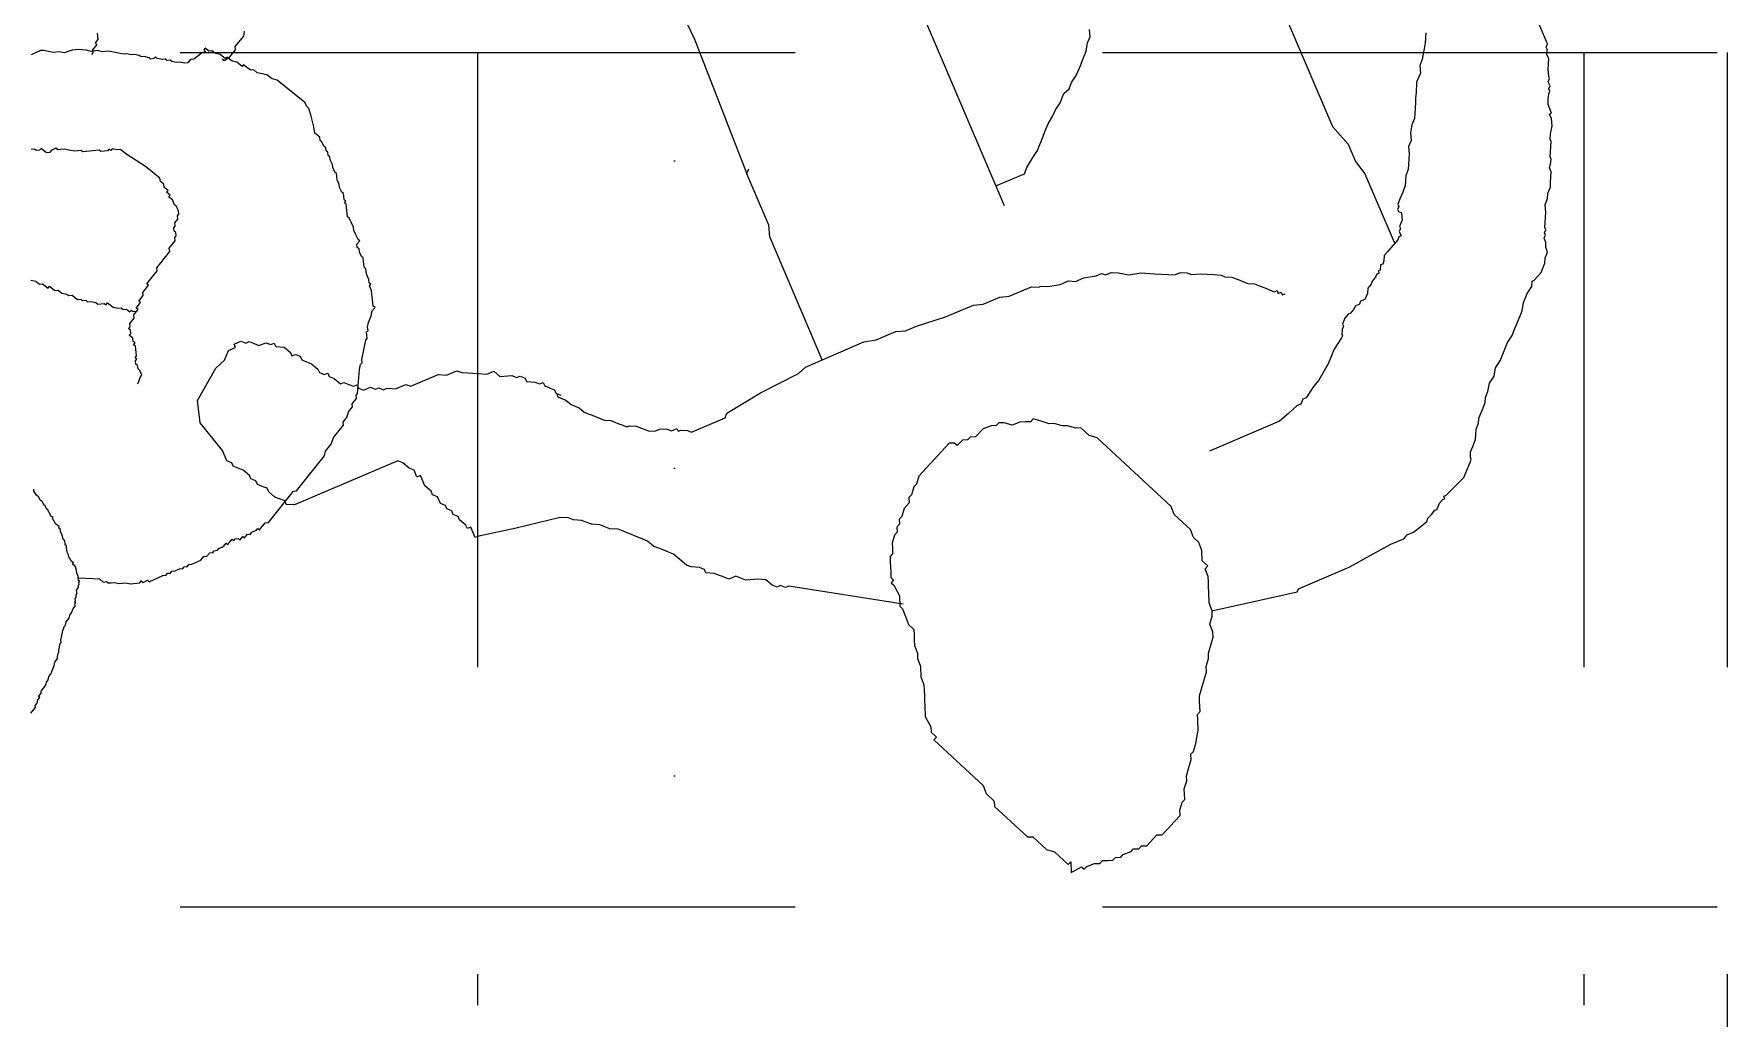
# Model space of a CAD drawing. Extents: x -68523 to 336700, y -113452 to 119396.
# Drawn here: x 256729 to 258106, y 25611 to 26411 of the extents above; entities that cross this region are included whole.
import ezdxf

# ---------------------------------------------------------------- set-up
doc = ezdxf.new("R2010")
doc.units = 0
doc.header["$LTSCALE"] = 1000
doc.header["$MEASUREMENT"] = 0
doc.linetypes.add('EC-5thFloor-s6144$0$DOT', pattern=[0.25, 0, -0.25])
doc.linetypes.add('ece-fitout$0$DASHED', pattern=[0.75, 0.5, -0.25])
doc.layers.get('0').update_dxf_attribs({"linetype": 'CONTINUOUS'})
for name, color, linetype in [('EC-5thFloor-s6144$0$4', 9, 'EC-5thFloor-s6144$0$DOT'), ('ece-fitout$0$I-Furniture 01', 1, 'CONTINUOUS'), ('ece-fitout$0$people', 7, 'CONTINUOUS'), ('N_Fur', 41, 'CONTINUOUS')]:
    doc.layers.add(name, color=color, linetype=linetype)

# ---------------------------------------------------------------- blocks, each defined once
blk = doc.blocks.new('EC-5thFloor-s6144$0$grid-base')
blk.add_line((-750, -24750), (-750, 750))
blk = doc.blocks.new('ece-fitout$0$people-01')
at = {"layer": 'ece-fitout$0$people', "color": 8}
for p, q in [((193, 234.8), (186.7, 232.4)), ((195.1, 237), (193, 234.8)), ((197.3, 235), (195.1, 237)), ((205.8, 239.6), (197.3, 235)), ((206.1, 231), (205.8, 239.6)), ((154.9, 220.5), (150.6, 220.3)), ((156.9, 222.7), (154.9, 220.5)), ((163.3, 225.1), (156.9, 222.7)), ((165.4, 227.3), (163.3, 225.1)), ((169.6, 227.5), (165.4, 227.3)), ((171.7, 229.7), (169.6, 227.5)), ((176, 229.9), (171.7, 229.7)), ((180.3, 230), (176, 229.9)), ((182.4, 232.3), (180.3, 230)), ((186.7, 232.4), (182.4, 232.3)), ((208.2, 233.2), (206.1, 231)), ((219.3, 222.8), (208.2, 233.2)), ((225.8, 220.9), (219.3, 222.8)), ((237, 210.6), (225.8, 220.9)), ((131.6, 208.9), (123.4, 200)), ((135.9, 209.1), (131.6, 208.9)), ((144.2, 218), (135.9, 209.1)), ((148.5, 218.1), (144.2, 218)), ((150.6, 220.3), (148.5, 218.1)), ((241.3, 210.7), (237, 210.6)), ((268, 185.9), (241.3, 210.7)), ((125.4, 202.2), (117.1, 193.3)), ((117.1, 193.3), (117.3, 189)), ((123.4, 200), (125.4, 202.2)), ((115.4, 182.5), (113.3, 180.3)), ((113.3, 180.3), (113.5, 176)), ((117.3, 189), (115.4, 182.5)), ((268.2, 181.6), (268, 185.9)), ((274.8, 175.4), (268.2, 181.6)), ((113.7, 171.7), (111.7, 165.2)), ((113.5, 176), (113.7, 171.7)), ((277.2, 169), (274.8, 175.4)), ((317.3, 131.8), (277.2, 169)), ((110, 154.3), (108.1, 147.8)), ((111.9, 160.9), (110, 154.3)), ((111.7, 165.2), (111.9, 160.9)), ((106.2, 141.3), (104.3, 134.8)), ((108.3, 143.5), (106.2, 141.3)), ((108.1, 147.8), (108.3, 143.5)), ((104.3, 134.8), (102.5, 124)), ((102.5, 124), (102.8, 115.4)), ((315.3, 129.5), (317.3, 131.8)), ((319.7, 125.4), (315.3, 129.5)), ((319.9, 121.1), (319.7, 125.4)), ((103, 111.1), (100.9, 108.8)), ((102.8, 115.4), (103, 111.1)), ((324.5, 112.7), (319.9, 121.1)), ((324.8, 104.1), (324.5, 112.7)), ((100.9, 108.8), (101.3, 100.3)), ((101.3, 100.3), (101.4, 96)), ((325, 99.8), (324.8, 104.1)), ((325.1, 95.5), (325, 99.8)), ((97.6, 82.9), (95.7, 76.4)), ((99.5, 89.4), (97.6, 82.9)), ((101.4, 96), (99.5, 89.4)), ((325.3, 91.2), (325.1, 95.5)), ((325.5, 86.9), (325.3, 91.2)), ((327.9, 80.5), (325.5, 86.9)), ((95.9, 72.1), (94, 65.6)), ((95.7, 76.4), (95.9, 72.1)), ((328.2, 71.9), (327.9, 80.5)), ((330.6, 65.6), (328.2, 71.9)), ((94.1, 61.3), (92.2, 54.8)), ((94, 65.6), (94.1, 61.3)), ((330.7, 61.3), (330.6, 65.6)), ((333.1, 54.9), (330.7, 61.3)), ((92.2, 54.8), (90.3, 48.2)), ((90.3, 48.2), (90.5, 43.9)), ((90.5, 43.9), (92.8, 37.6)), ((333.3, 50.6), (333.1, 54.9)), ((333.4, 46.3), (333.3, 50.6)), ((333.6, 42), (333.4, 46.3)), ((338.1, 37.9), (333.6, 42)), ((92.8, 37.6), (90.9, 31.1)), ((90.9, 31.1), (91.1, 26.8)), ((340.4, 31.5), (338.1, 37.9)), ((342.8, 25.1), (340.4, 31.5)), ((91.3, 26.8), (21.9, 11.4)), ((91.1, 26.8), (93.5, 20.4)), ((93.5, 20.4), (93.8, 11.8)), ((342.4, 21.4), (435.3, 6.7)), ((345.1, 23.1), (342.8, 25.1)), ((345.4, 14.5), (345.1, 23.1)), ((350, 6), (345.4, 14.5)), ((20.9, 9), (-20.9, -9)), ((21.9, 11.4), (20.9, 9)), ((93.8, 11.8), (94, 7.5)), ((94, 7.5), (94.1, 3.2)), ((94.1, 3.2), (94.3, -1.1)), ((352.2, 4), (350, 6)), ((350.2, 1.8), (352.2, 4)), ((352.4, -0.3), (350.2, 1.8)), ((435.3, 6.7), (438.1, 7.9)), ((438.1, 7.9), (442.1, 6.3)), ((442.1, 6.3), (444.9, 7.5)), ((444.9, 7.5), (448.9, 5.9)), ((448.9, 5.9), (454.1, 1.5)), ((454.1, 1.5), (460.8, 1.1)), ((460.8, 1.1), (470.4, 1.9)), ((470.4, 1.9), (478.4, -1.3)), ((478.4, -1.3), (484, 1.1)), ((484, 1.1), (488, -0.5)), ((-20.9, -9), (-37.6, -18.2)), ((94.3, -1.1), (96.7, -7.5)), ((96.7, -7.5), (94.6, -9.7)), ((94.6, -9.7), (99.1, -13.8)), ((352.5, -4.6), (352.4, -0.3)), ((352.7, -8.9), (352.5, -4.6)), ((352.9, -13.2), (352.7, -8.9)), ((353, -17.5), (352.9, -13.2)), ((488, -0.5), (496, -3.7)), ((496, -3.7), (502.8, -4.1)), ((502.8, -4.1), (504, -6.9)), ((504, -6.9), (508, -8.5)), ((508, -8.5), (514.7, -8.9)), ((514.7, -8.9), (518.7, -10.5)), ((518.7, -10.5), (523.9, -14.9)), ((-54.4, -27.4), (-64.8, -31.8)), ((-37.6, -18.2), (-54.4, -27.4)), ((99.1, -13.8), (99.4, -22.4)), ((99.4, -22.4), (101.8, -28.8)), ((351, -19.7), (353, -17.5)), ((351.1, -24), (351, -19.7)), ((351.3, -28.3), (351.1, -24)), ((523.9, -14.9), (529.1, -19.3)), ((529.1, -19.3), (533.1, -20.9)), ((533.1, -20.9), (537.1, -22.5)), ((537.1, -22.5), (541.1, -24.1)), ((541.1, -24.1), (545.1, -25.7)), ((545.1, -25.7), (550.2, -30)), ((-72.8, -37.3), (-79, -42)), ((-67.6, -35.1), (-72.8, -37.3)), ((-64.8, -31.8), (-67.6, -35.1)), ((101.8, -28.8), (106.2, -32.9)), ((106.2, -32.9), (108.6, -39.3)), ((108.6, -39.3), (122, -51.7)), ((347.3, -37.1), (349.4, -34.8)), ((347.5, -41.4), (347.3, -37.1)), ((349.4, -34.8), (351.3, -28.3)), ((550.2, -30), (554.2, -31.6)), ((554.2, -31.6), (570.2, -38)), ((570.2, -38), (574.2, -39.6)), ((574.2, -39.6), (581, -40)), ((581, -40), (589, -43.2)), ((621.3, -49.2), (657.2, -40.5)), ((657.2, -40.5), (687.6, -34.1)), ((687.6, -34.1), (690.4, -32.9)), ((690.4, -32.9), (694, -41.3)), ((694, -41.3), (696.8, -40.1)), ((696.8, -40.1), (698, -42.9)), ((-90, -55), (-91.8, -55.7)), ((-87.3, -51.7), (-90, -55)), ((-84.5, -48.5), (-87.3, -51.7)), ((-83.5, -46), (-84.5, -48.5)), ((-79, -42), (-83.5, -46)), ((122, -51.7), (124.4, -58.1)), ((341.6, -56.6), (343.5, -50.1)), ((343.5, -50.1), (345.6, -47.9)), ((345.4, -43.6), (347.5, -41.4)), ((345.6, -47.9), (345.4, -43.6)), ((589, -43.2), (595.7, -43.6)), ((595.7, -43.6), (599.7, -45.2)), ((599.7, -45.2), (603.7, -46.8)), ((603.7, -46.8), (610.5, -47.2)), ((610.5, -47.2), (614.5, -48.8)), ((614.5, -48.8), (621.3, -49.2)), ((698, -42.9), (703.2, -47.3)), ((703.2, -47.3), (704.3, -50.1)), ((704.3, -50.1), (708.3, -51.7)), ((708.3, -51.7), (709.5, -54.5)), ((709.5, -54.5), (713.5, -56.1)), ((-99.3, -67.2), (-113.7, -81.6)), ((-97.5, -66.4), (-99.3, -67.2)), ((-96.5, -63.9), (-98.3, -64.7)), ((-98.3, -64.7), (-97.5, -66.4)), ((-93.8, -60.7), (-96.5, -63.9)), ((-92.8, -58.2), (-93.8, -60.7)), ((-91.8, -55.7), (-92.8, -58.2)), ((124.4, -58.1), (184.5, -114)), ((333.6, -74.1), (335.5, -67.6)), ((335.5, -67.6), (337.6, -65.4)), ((337.4, -61.1), (341.6, -56.6)), ((337.6, -65.4), (337.4, -61.1)), ((713.5, -56.1), (714.7, -58.9)), ((714.7, -58.9), (718.7, -60.5)), ((718.7, -60.5), (721.1, -66.1)), ((721.1, -66.1), (725.1, -67.7)), ((725.1, -67.7), (726.3, -70.5)), ((753.4, -95.2), (837.3, -59.4)), ((837.3, -59.4), (844.1, -59.8)), ((844.1, -59.8), (845.3, -62.6)), ((845.3, -62.6), (853.3, -65.8)), ((853.3, -65.8), (858.4, -70.1)), ((-113.7, -81.6), (-117.7, -91.6)), ((329.7, -82.9), (331.6, -76.4)), ((331.6, -76.4), (333.6, -74.1)), ((726.3, -70.5), (731.5, -74.9)), ((731.5, -74.9), (735, -83.2)), ((735, -83.2), (737.8, -82)), ((737.8, -82), (740.2, -87.6)), ((858.4, -70.1), (859.6, -72.9)), ((859.6, -72.9), (863.6, -74.5)), ((863.6, -74.5), (867.6, -76.1)), ((867.6, -76.1), (868.8, -78.9)), ((868.8, -78.9), (872.8, -80.5)), ((872.8, -80.5), (874, -83.3)), ((-118.7, -94), (-119.7, -96.5)), ((-117.7, -91.6), (-118.7, -94)), ((304.8, -109.6), (329.7, -82.9)), ((740.2, -87.6), (744.2, -89.2)), ((744.2, -89.2), (749.4, -93.6)), ((749.4, -93.6), (753.4, -95.2)), ((874, -83.3), (879.2, -87.7)), ((879.2, -87.7), (883.2, -89.3)), ((883.2, -89.3), (887.2, -90.9)), ((887.2, -90.9), (888.4, -93.7)), ((888.4, -93.7), (892.4, -95.3)), ((892.4, -95.3), (895.9, -103.7)), ((-122.2, -110), (-123.2, -112.5)), ((-121.2, -107.5), (-122.2, -110)), ((-119.2, -102.5), (-121.2, -107.5)), ((-119.7, -96.5), (-119, -98.3)), ((-119, -98.3), (-119.2, -102.5)), ((36.2, -127.5), (93.3, -103.1)), ((294.2, -112.1), (298.3, -107.7)), ((298.3, -107.7), (300.5, -109.7)), ((300.5, -109.7), (304.8, -109.6)), ((895.9, -103.7), (914.2, -126.3)), ((-123.7, -120.9), (-125.7, -125.9)), ((-123.5, -116.7), (-123.7, -120.9)), ((-123.2, -112.5), (-123.5, -116.7)), ((184.5, -114), (191.1, -115.9)), ((191.1, -115.9), (197.8, -122.1)), ((197.8, -122.1), (202, -121.9)), ((202, -121.9), (208.6, -123.8)), ((208.6, -123.8), (212.9, -123.7)), ((212.9, -123.7), (219.4, -125.6)), ((264.6, -126.1), (266.7, -123.9)), ((266.7, -123.9), (270.9, -123.7)), ((270.9, -123.7), (277.3, -121.3)), ((277.3, -121.3), (283.5, -114.7)), ((283.5, -114.7), (287.8, -114.5)), ((287.8, -114.5), (289.9, -112.3)), ((289.9, -112.3), (294.2, -112.1)), ((514.4, -118.6), (487.2, -130.3)), ((517.7, -119.9), (514.4, -118.6)), ((523.2, -120.3), (517.7, -119.9)), ((525.4, -119.3), (523.2, -120.3)), ((526.4, -121.6), (525.4, -119.3)), ((530.9, -119.6), (526.4, -121.6)), ((534.2, -120.9), (530.9, -119.6)), ((539.7, -121.2), (534.2, -120.9)), ((544.2, -119.3), (539.7, -121.2)), ((549.7, -119.6), (544.2, -119.3)), ((552.9, -120.9), (549.7, -119.6)), ((559.4, -123.5), (552.9, -120.9)), ((564.9, -123.8), (559.4, -123.5)), ((567.2, -122.9), (564.9, -123.8)), ((570.4, -124.2), (567.2, -122.9)), ((-129, -137.6), (-131, -142.6)), ((-128, -135.1), (-129, -137.6)), ((-126, -130.1), (-128, -135.1)), ((-125.7, -125.9), (-126, -130.1)), ((21.8, -140.2), (29, -133.9)), ((29, -133.9), (36.2, -127.5)), ((219.4, -125.6), (223.7, -125.4)), ((223.7, -125.4), (230.2, -127.4)), ((230.2, -127.4), (236.7, -129.3)), ((236.7, -129.3), (238.8, -127)), ((238.8, -127), (243.1, -126.9)), ((243.1, -126.9), (247.4, -126.7)), ((247.4, -126.7), (253.8, -124.4)), ((253.8, -124.4), (260.3, -126.3)), ((260.3, -126.3), (264.6, -126.1)), ((485.7, -134), (458.4, -150.6)), ((487.2, -130.3), (485.7, -134)), ((573.6, -125.5), (570.4, -124.2)), ((580.1, -128.1), (573.6, -125.5)), ((585.6, -128.4), (580.1, -128.1)), ((592.1, -131), (585.6, -128.4)), ((595.3, -132.3), (592.1, -131)), ((598.6, -133.6), (595.3, -132.3)), ((601.8, -134.9), (598.6, -133.6)), ((606, -138.4), (601.8, -134.9)), ((914.2, -126.3), (916.2, -144.3)), ((-131.3, -146.8), (-133.3, -151.8)), ((-131, -142.6), (-131.3, -146.8)), ((8.6, -155.8), (14.6, -146.6)), ((14.6, -146.6), (17.4, -145.4)), ((17.4, -145.4), (19, -141.4)), ((19, -141.4), (21.8, -140.2)), ((458.4, -150.6), (427.6, -166.4)), ((612.5, -141), (606, -138.4)), ((616.7, -144.6), (612.5, -141)), ((623.1, -147.2), (616.7, -144.6)), ((624.8, -150.2), (620.8, -148.6)), ((624.1, -149.4), (623.1, -147.2)), ((625.9, -153), (624.8, -150.2)), ((916.2, -144.3), (901.4, -170.7)), ((-138.3, -164.2), (-139.5, -171)), ((-134.5, -158.5), (-138.3, -164.2)), ((-133.3, -151.8), (-134.5, -158.5)), ((-3.4, -174.1), (4.2, -161)), ((4.2, -161), (8.6, -155.8)), ((629.9, -154.6), (625.9, -153)), ((633.9, -156.2), (629.9, -154.6)), ((635.1, -159), (633.9, -156.2)), ((637.9, -157.8), (635.1, -159)), ((641.9, -159.4), (637.9, -157.8)), ((648.7, -159.8), (641.9, -159.4)), ((649.9, -162.6), (648.7, -159.8)), ((653.9, -164.2), (649.9, -162.6)), ((656.7, -163), (653.9, -164.2)), ((660.7, -164.6), (656.7, -163)), ((670.3, -163.8), (660.7, -164.6)), ((675.4, -168.2), (670.3, -163.8)), ((713.8, -165), (705.4, -168.6)), ((720.6, -165.4), (713.8, -165)), ((742.9, -155.9), (720.6, -165.4)), ((746.9, -157.5), (742.9, -155.9)), ((755.3, -153.9), (746.9, -157.5)), ((762.1, -154.3), (755.3, -153.9)), ((764.9, -153.1), (762.1, -154.3)), ((768.9, -154.7), (764.9, -153.1)), ((771.7, -153.5), (768.9, -154.7)), ((775.7, -155.1), (771.7, -153.5)), ((781.3, -152.7), (775.7, -155.1)), ((785.3, -154.3), (781.3, -152.7)), ((786.5, -157.1), (785.3, -154.3)), ((789.3, -155.9), (786.5, -157.1)), ((793.2, -157.5), (789.3, -155.9)), ((797.2, -159.1), (793.2, -157.5)), ((800, -157.9), (797.2, -159.1)), ((805.2, -162.3), (800, -157.9)), ((809.2, -163.9), (805.2, -162.3)), ((810.4, -166.7), (809.2, -163.9)), ((-143.3, -176.7), (-149.3, -191.6)), ((-139.5, -171), (-143.3, -176.7)), ((-8.2, -186.1), (-3.4, -174.1)), ((421.8, -171.6), (374.2, -192)), ((408.2, -177.4), (450.9, -277.4)), ((427.6, -166.4), (421.8, -171.6)), ((681, -165.8), (675.4, -168.2)), ((687.8, -166.2), (681, -165.8)), ((701.4, -167), (687.8, -166.2)), ((705.4, -168.6), (701.4, -167)), ((813.2, -165.5), (810.4, -166.7)), ((817.2, -167.1), (813.2, -165.5)), ((818.4, -169.9), (817.2, -167.1)), ((823.6, -174.3), (818.4, -169.9)), ((827.6, -175.9), (823.6, -174.3)), ((831.5, -177.5), (827.6, -175.9)), ((832.7, -180.3), (831.5, -177.5)), ((894.2, -177.1), (891, -185.1)), ((901.4, -170.7), (894.2, -177.1)), ((-149.3, -191.6), (-153, -197.3)), ((-14.2, -195.3), (-8.2, -186.1)), ((374.2, -192), (364.2, -193.6)), ((836.7, -181.9), (832.7, -180.3)), ((839.5, -180.7), (836.7, -181.9)), ((840.7, -183.5), (839.5, -180.7)), ((845.9, -187.8), (840.7, -183.5)), ((852.7, -188.2), (845.9, -187.8)), ((853.9, -191), (852.7, -188.2)), ((856.7, -189.8), (853.9, -191)), ((860.7, -191.4), (856.7, -189.8)), ((866.3, -189.1), (860.7, -191.4)), ((870.3, -190.7), (866.3, -189.1)), ((874.3, -192.3), (870.3, -190.7)), ((877, -191.1), (874.3, -192.3)), ((881, -192.7), (877, -191.1)), ((886.6, -190.3), (881, -192.7)), ((891, -185.1), (885.4, -187.5)), ((885.4, -187.5), (886.6, -190.3)), ((-155, -202.3), (-157, -207.3)), ((-153, -197.3), (-155, -202.3)), ((-17, -211.4), (-15, -206.4)), ((-15.7, -204.7), (-14.7, -202.2)), ((-15, -206.4), (-15.7, -204.7)), ((-14.9, -197), (-14.2, -195.3)), ((-14.5, -197.9), (-14.9, -197)), ((-14.7, -202.2), (-14.5, -197.9)), ((331.5, -204.9), (307.8, -212.3)), ((340.5, -201), (331.5, -204.9)), ((348.3, -200.4), (340.5, -201)), ((364.2, -193.6), (348.3, -200.4)), ((-161, -217.3), (-162.3, -224)), ((-157, -207.3), (-161, -217.3)), ((-25.2, -221.1), (-24.2, -218.6)), ((-24.2, -218.6), (-21.5, -215.4)), ((-21.5, -215.4), (-19.7, -214.6)), ((-19.7, -214.6), (-17, -211.4)), ((307.8, -212.3), (285.2, -222)), ((-165.3, -231.5), (-169, -237.2)), ((-162.3, -224), (-165.3, -231.5)), ((-35.5, -235.8), (-35.2, -231.5)), ((-35.2, -231.5), (-33.2, -226.6)), ((-33.2, -226.6), (-29.7, -225.1)), ((-29.7, -225.1), (-28.7, -222.6)), ((-28.7, -222.6), (-25.2, -221.1)), ((34, -230.2), (31.7, -231.2)), ((35, -232.5), (34, -230.2)), ((37.2, -231.5), (35, -232.5)), ((38.2, -233.8), (37.2, -231.5)), ((40.5, -232.8), (38.2, -233.8)), ((46.9, -235.4), (40.5, -232.8)), ((256, -229.1), (237.9, -236.8)), ((263.8, -228.4), (256, -229.1)), ((277.4, -222.6), (263.8, -228.4)), ((285.2, -222), (277.4, -222.6)), ((-173.8, -245.4), (-176.5, -248.6)), ((-171, -242.2), (-173.8, -245.4)), ((-169.3, -241.4), (-171, -242.2)), ((-169, -237.2), (-169.3, -241.4)), ((-44.7, -248), (-42.9, -247.2)), ((-42.9, -247.2), (-41.9, -244.7)), ((-41.9, -244.7), (-39.2, -241.5)), ((-39.2, -241.5), (-38.2, -239)), ((-38.2, -239), (-35.5, -235.8)), ((53.4, -238), (46.9, -235.4)), ((56.6, -239.3), (53.4, -238)), ((62.1, -239.6), (56.6, -239.3)), ((65.4, -240.9), (62.1, -239.6)), ((68.6, -242.2), (65.4, -240.9)), ((75.1, -244.8), (68.6, -242.2)), ((80.6, -245.1), (75.1, -244.8)), ((83.8, -246.4), (80.6, -245.1)), ((89.3, -246.8), (83.8, -246.4)), ((94.8, -247.1), (89.3, -246.8)), ((100.3, -247.4), (94.8, -247.1)), ((108.1, -246.8), (100.3, -247.4)), ((111.3, -248.1), (108.1, -246.8)), ((121.4, -246.5), (116.8, -248.4)), ((126.9, -246.8), (121.4, -246.5)), ((132.4, -247.1), (126.9, -246.8)), ((137.9, -247.4), (132.4, -247.1)), ((148.9, -248.1), (137.9, -247.4)), ((158.9, -246.5), (148.9, -248.1)), ((167.6, -248.1), (158.9, -246.5)), ((177.7, -246.5), (173.1, -248.4)), ((180.9, -247.8), (177.7, -246.5)), ((185.4, -245.8), (180.9, -247.8)), ((195.5, -244.2), (185.4, -245.8)), ((202.3, -241.3), (195.5, -244.2)), ((207.8, -241.7), (202.3, -241.3)), ((214.6, -238.8), (207.8, -241.7)), ((224.6, -237.1), (214.6, -238.8)), ((230.1, -237.5), (224.6, -237.1)), ((232.4, -236.5), (230.1, -237.5)), ((237.9, -236.8), (232.4, -236.5)), ((-179.8, -260.3), (-180.8, -262.8)), ((-179.5, -256.1), (-179.8, -260.3)), ((-176.5, -248.6), (-179.5, -256.1)), ((-48.9, -262.2), (-48.7, -257.9)), ((-48.7, -257.9), (-47.7, -255.4)), ((-47.7, -255.4), (-45.9, -254.7)), ((-45.9, -254.7), (-45.7, -250.5)), ((-45.7, -250.5), (-43.9, -249.7)), ((-43.9, -249.7), (-44.7, -248)), ((116.8, -248.4), (111.3, -248.1)), ((173.1, -248.4), (167.6, -248.1)), ((-180.8, -262.8), (-181.8, -265.3)), ((-181.8, -265.3), (-180.3, -268.8)), ((-180.3, -268.8), (-180.5, -273)), ((-180.5, -273), (-179, -276.5)), ((-60.9, -277.6), (-59.9, -275.1)), ((-59.9, -275.1), (-54.4, -268.6)), ((-57, -273.1), (-57.3, -272)), ((-33.1, -328.9), (-57, -273.1)), ((-54.4, -268.6), (-51.7, -265.4)), ((-51.7, -265.4), (-48.9, -262.2)), ((-179.3, -280.7), (-180.3, -283.2)), ((-180.3, -283.2), (-179.5, -285)), ((-179, -276.5), (-180, -279)), ((-180, -279), (-179.3, -280.7)), ((-179.8, -289.2), (-180, -293.4)), ((-179.5, -285), (-179.8, -289.2)), ((-63.4, -291), (-62.4, -288.5)), ((-62.7, -278.3), (-60.9, -277.6)), ((-61.2, -281.8), (-62.7, -278.3)), ((-62.4, -288.5), (-61.4, -286)), ((-62.2, -284.3), (-61.2, -281.8)), ((-61.4, -286), (-62.2, -284.3)), ((450.9, -277.4), (451.7, -286.9)), ((451.7, -286.9), (469.6, -328.9)), ((-180, -293.4), (-180.3, -297.7)), ((-180.3, -297.7), (-179.8, -303.6)), ((-62.9, -297), (-63.4, -291)), ((-60.5, -298), (-62.9, -297)), ((-60.7, -302.2), (-59.7, -299.7)), ((-60, -304), (-60.7, -302.2)), ((-59.7, -299.7), (-60.5, -298)), ((260, -302.8), (327.8, -461.6)), ((-182.1, -312.9), (-184.1, -317.8)), ((-181.8, -308.6), (-182.1, -312.9)), ((-179.8, -303.6), (-181.8, -308.6)), ((-66, -318.9), (-65, -316.4)), ((-65, -316.4), (-64, -313.9)), ((-64, -313.9), (-63, -311.4)), ((-63, -311.4), (-62, -309)), ((-62, -309), (-60, -304)), ((-184.3, -322.1), (-184.8, -330.5)), ((-184.1, -317.8), (-184.3, -322.1)), ((-68.5, -332.4), (-66.5, -327.4)), ((-66.5, -327.4), (-66.2, -323.1)), ((-66.2, -323.1), (-66, -318.9)), ((-25.6, -338.9), (-33.1, -328.9)), ((243.7, -328.8), (241.7, -333.8)), ((266.9, -318.9), (243.7, -328.8)), ((469.6, -328.9), (468, -332.8)), ((-184.8, -330.5), (-183.3, -334)), ((-184.3, -336.5), (-184.6, -340.7)), ((-184.6, -340.7), (-183.9, -342.5)), ((-183.3, -334), (-184.3, -336.5)), ((-183.9, -342.5), (-184.1, -346.7)), ((-69.2, -345.1), (-69, -340.8)), ((-69, -340.8), (-68.7, -336.6)), ((-68.7, -336.6), (-68.5, -332.4)), ((-19.6, -352.9), (-25.6, -338.9)), ((237, -342), (233.2, -347.7)), ((241.7, -333.8), (237, -342)), ((-184.4, -351), (-184.6, -355.2)), ((-184.6, -355.2), (-183.9, -356.9)), ((-184.1, -346.7), (-184.4, -351)), ((-183.9, -356.9), (-184.1, -361.2)), ((-70.8, -356), (-68.8, -351)), ((-70.3, -362), (-70.8, -356)), ((-68.8, -351), (-69.2, -345.1)), ((-13.2, -360.1), (-19.6, -352.9)), ((230.2, -355.2), (228.2, -360.2)), ((231.2, -352.7), (230.2, -355.2)), ((233.2, -347.7), (231.2, -352.7)), ((-184.1, -361.2), (-185.4, -367.9)), ((-185.4, -367.9), (-184.9, -373.9)), ((-73.5, -373.7), (-71.5, -368.7)), ((-71.5, -368.7), (-70.3, -362)), ((-6.8, -367.3), (-13.2, -360.1)), ((29, -451.1), (-6.8, -367.3)), ((224.2, -370.1), (220.5, -375.9)), ((226.2, -365.2), (224.2, -370.1)), ((228.2, -360.2), (226.2, -365.2)), ((-183.4, -377.3), (-185.1, -378.1)), ((-185.1, -378.1), (-182.2, -385.1)), ((-184.9, -373.9), (-183.4, -377.3)), ((-182.2, -385.1), (-182.4, -389.3)), ((-74.3, -386.4), (-73.8, -377.9)), ((-73.8, -377.9), (-73.5, -373.7)), ((218.5, -380.8), (214.7, -386.6)), ((220.5, -375.9), (218.5, -380.8)), ((-182.9, -397.8), (-183.9, -400.3)), ((-182.7, -393.5), (-183.7, -396)), ((-183.7, -396), (-182.9, -397.8)), ((-182.4, -389.3), (-182.7, -393.5)), ((-75.3, -403.3), (-74.8, -394.8)), ((-74.8, -394.8), (-74.5, -390.6)), ((-74.5, -390.6), (-74.3, -386.4)), ((207.3, -398), (205.3, -403)), ((211.7, -394), (207.3, -398)), ((214.7, -386.6), (211.7, -394)), ((-183.9, -400.3), (-182.4, -403.7)), ((-182.4, -403.7), (-183.4, -406.2)), ((-183.4, -406.2), (-182.7, -408)), ((-182.7, -408), (-182.2, -413.9)), ((-78.3, -410.8), (-75.3, -403.3)), ((-77.8, -416.8), (-78.3, -410.8)), ((201.5, -408.7), (198.5, -416.2)), ((205.3, -403), (201.5, -408.7)), ((-182.5, -418.2), (-182.7, -422.4)), ((-182.7, -422.4), (-181.2, -425.9)), ((-182.2, -413.9), (-182.5, -418.2)), ((-181.2, -425.9), (-181.5, -430.1)), ((-82.3, -435.2), (-79.8, -421.7)), ((-79.8, -421.7), (-77.8, -416.8)), ((196.5, -421.2), (193.5, -428.6)), ((198.5, -416.2), (196.5, -421.2)), ((-180.7, -431.9), (-181.7, -434.4)), ((-181.7, -434.4), (-171.3, -458.8)), ((-181.5, -430.1), (-180.7, -431.9)), ((-82.8, -443.6), (-82.3, -435.2)), ((192.3, -435.4), (190.3, -440.3)), ((190.3, -440.3), (190.7, -446.3)), ((193.5, -428.6), (192.3, -435.4))]:
    blk.add_line(p, q, dxfattribs=at)
blk.add_lwpolyline([(327.8, -461.6), (327.8, -461.6), (377.7, -505.5), (367.1, -540.8), (377.7, -583.2), (420.1, -615), (480.2, -611.4), (536.7, -579.7), (547.3, -512.5), (512, -438.4), (469.6, -328.9)], dxfattribs=at)
blk = doc.blocks.new('ece-fitout$0$people-05')
at = {"layer": 'ece-fitout$0$people', "color": 8}
for p, q in [((130.2, 14.7), (129.5, 13.1)), ((135.8, 16.8), (130.2, 14.7)), ((109.7, 0.5), (107.9, -1.5)), ((112, 1.4), (109.7, 0.5)), ((113.8, 3.3), (112, 1.4)), ((119.5, 5.5), (113.8, 3.3)), ((120.2, 7), (119.5, 5.5)), ((123.5, 8.3), (120.2, 7)), ((125.4, 10.3), (123.1, 9.4)), ((123.1, 9.4), (123.5, 8.3)), ((127.2, 12.3), (125.4, 10.3)), ((129.5, 13.1), (127.2, 12.3)), ((93.7, -12), (91.9, -13.9)), ((94.4, -10.4), (93.7, -12)), ((97.8, -9.1), (94.4, -10.4)), ((99.7, -7.1), (97.8, -9.1)), ((102.6, -4.7), (99.7, -7.1)), ((105.6, -2.3), (102.6, -4.7)), ((107.9, -1.5), (105.6, -2.3)), ((-109.5, -18.4), (-140.1, -29.9)), ((-107.1, -19.5), (-109.5, -18.4)), ((-100.3, -16.9), (-107.1, -19.5)), ((-99.7, -18.6), (-100.3, -16.9)), ((-98, -18), (-99.7, -18.6)), ((-93.9, -18.4), (-98, -18)), ((-92.2, -17.7), (-93.9, -18.4)), ((-89.9, -18.8), (-92.2, -17.7)), ((-86.5, -17.5), (-89.9, -18.8)), ((-85.9, -19.2), (-86.5, -17.5)), ((-82.5, -17.9), (-85.9, -19.2)), ((-81.8, -19.6), (-82.5, -17.9)), ((-79.5, -20.7), (-81.8, -19.6)), ((-77.8, -20), (-79.5, -20.7)), ((-77.1, -21.7), (-77.8, -20)), ((-72, -19.8), (-77.1, -21.7)), ((-71.4, -21.5), (-72, -19.8)), ((-68, -20.2), (-71.4, -21.5)), ((-64, -20.7), (-68, -20.2)), ((-62.3, -20), (-64, -20.7)), ((-59.9, -21.1), (-62.3, -20)), ((-58.2, -20.4), (-59.9, -21.1)), ((-55.9, -21.5), (-58.2, -20.4)), ((-52.5, -20.2), (-55.9, -21.5)), ((-50.1, -21.3), (-52.5, -20.2)), ((-46.7, -20), (-50.1, -21.3)), ((-38.7, -20.8), (-46.7, -20)), ((-36.3, -21.9), (-38.7, -20.8)), ((-34.6, -21.2), (-36.3, -21.9)), ((-32.3, -22.3), (-34.6, -21.2)), ((-30.6, -21.6), (-32.3, -22.3)), ((-28.2, -22.7), (-30.6, -21.6)), ((-24.2, -23.1), (-28.2, -22.7)), ((-21.8, -24.2), (-24.2, -23.1)), ((-20.1, -23.5), (-21.8, -24.2)), ((-17.8, -24.6), (-20.1, -23.5)), ((-16.1, -24), (-17.8, -24.6)), ((-13.8, -25), (-16.1, -24)), ((-1.6, -26.3), (-13.8, -25)), ((-1, -28), (-1.6, -26.3)), ((80.9, -25.8), (79.1, -27.8)), ((82.7, -23.8), (80.9, -25.8)), ((84.6, -21.9), (82.7, -23.8)), ((85.3, -20.3), (84.6, -21.9)), ((86.4, -19.9), (85.3, -20.3)), ((88.2, -17.9), (86.4, -19.9)), ((90.1, -15.9), (88.2, -17.9)), ((90.8, -14.4), (90.1, -15.9)), ((91.9, -13.9), (90.8, -14.4)), ((-142.4, -28.9), (-176.4, -41.7)), ((-140.1, -29.9), (-142.4, -28.9)), ((3, -28.4), (-1, -28)), ((3.7, -30.1), (3, -28.4)), ((5.4, -29.4), (3.7, -30.1)), ((7.7, -30.5), (5.4, -29.4)), ((10.1, -31.6), (7.7, -30.5)), ((12.4, -32.6), (10.1, -31.6)), ((15.4, -35.4), (12.4, -32.6)), ((17.7, -36.4), (15.4, -35.4)), ((20.1, -37.5), (17.7, -36.4)), ((23, -40.2), (20.1, -37.5)), ((25.4, -41.3), (23, -40.2)), ((27.7, -42.4), (25.4, -41.3)), ((60.4, -40), (59.7, -41.5)), ((62.7, -39.1), (60.4, -40)), ((65.6, -36.7), (62.7, -39.1)), ((67.9, -35.9), (65.6, -36.7)), ((69.7, -33.9), (67.9, -35.9)), ((73.1, -32.6), (69.7, -33.9)), ((75, -30.6), (73.1, -32.6)), ((76.1, -30.2), (75, -30.6)), ((79.1, -27.8), (76.1, -30.2)), ((-190.4, -50.9), (-202.3, -55.3)), ((-186, -47.2), (-190.4, -50.9)), ((-179.2, -44.7), (-186, -47.2)), ((-176.4, -41.7), (-179.2, -44.7)), ((28.4, -44.1), (27.7, -42.4)), ((30.7, -45.1), (28.4, -44.1)), ((32, -48.5), (30.7, -45.1)), ((32, -48.5), (46.6, -58.1)), ((48, -55), (46.9, -55.4)), ((48.7, -53.4), (48, -55)), ((49.8, -53), (48.7, -53.4)), ((50.5, -51.5), (49.8, -53)), ((52.8, -50.6), (50.5, -51.5)), ((53.5, -49), (52.8, -50.6)), ((54.2, -47.5), (53.5, -49)), ((55.3, -47.1), (54.2, -47.5)), ((56, -45.5), (55.3, -47.1)), ((57.2, -45.1), (56, -45.5)), ((57.9, -43.5), (57.2, -45.1)), ((59, -43.1), (57.9, -43.5)), ((59.7, -41.5), (58.6, -42)), ((58.6, -42), (59, -43.1)), ((-222.5, -68.8), (-223.6, -71.1)), ((-217.4, -66.8), (-222.5, -68.8)), ((-216.4, -64.5), (-217.4, -66.8)), ((-211.3, -62.6), (-216.4, -64.5)), ((-208.5, -59.6), (-211.3, -62.6)), ((-203.4, -57.7), (-208.5, -59.6)), ((-202.3, -55.3), (-203.4, -57.7)), ((44.2, -65.5), (43.9, -68.1)), ((43.9, -68.1), (44.8, -70.4)), ((44.9, -63.9), (44.2, -65.5)), ((45.6, -62.3), (44.9, -63.9)), ((45.9, -59.7), (45.6, -62.3)), ((47.3, -56.5), (45.9, -59.7)), ((46.9, -55.4), (47.3, -56.5)), ((-232.9, -82.4), (-236.7, -87.7)), ((-229.1, -77.1), (-232.9, -82.4)), ((-225.3, -71.8), (-229.1, -77.1)), ((-223.6, -71.1), (-225.3, -71.8)), ((43.6, -81.1), (42.2, -84.3)), ((44.8, -70.4), (43.6, -70.8)), ((43.6, -70.8), (44.5, -73.1)), ((43.9, -78.5), (43.6, -81.1)), ((44.6, -76.9), (43.9, -78.5)), ((44.5, -73.1), (44.2, -75.8)), ((44.2, -75.8), (44.6, -76.9)), ((-242.3, -93.7), (-253.3, -105.6)), ((-241.2, -91.3), (-242.3, -93.7)), ((-239.5, -90.7), (-241.2, -91.3)), ((-236.7, -87.7), (-239.5, -90.7)), ((40, -95.4), (39.7, -98.1)), ((41, -91.2), (40, -95.4)), ((41.2, -88.5), (40.5, -90)), ((40.5, -90), (41, -91.2)), ((41.9, -86.9), (41.2, -88.5)), ((42.2, -84.3), (41.5, -85.8)), ((41.5, -85.8), (41.9, -86.9)), ((-256.1, -108.6), (-257.1, -110.9)), ((-255, -106.2), (-256.1, -108.6)), ((-253.3, -105.6), (-255, -106.2)), ((39.4, -100.8), (38.7, -102.3)), ((38.7, -102.3), (40, -105.7)), ((39.7, -98.1), (39, -99.7)), ((39, -99.7), (39.4, -100.8)), ((40.1, -109.5), (39.4, -111.1)), ((40, -105.7), (39.7, -108.4)), ((39.7, -108.4), (40.1, -109.5)), ((-269.9, -123.5), (-273.3, -124.7)), ((-267.1, -120.5), (-269.9, -123.5)), ((-262.6, -116.9), (-267.1, -120.5)), ((-259.9, -113.9), (-262.6, -116.9)), ((-258.8, -111.5), (-259.9, -113.9)), ((-257.1, -110.9), (-258.8, -111.5)), ((39.4, -111.1), (40.3, -113.4)), ((40.3, -113.4), (39.6, -114.9)), ((39.6, -114.9), (40, -116)), ((40, -116), (39.7, -118.7)), ((39.7, -118.7), (40.2, -119.9)), ((40.2, -119.9), (39.9, -122.5)), ((39.9, -122.5), (40.3, -123.7)), ((40.3, -123.7), (40, -126.4)), ((-274.7, -131.1), (-277.9, -138.1)), ((-272.6, -126.4), (-274.7, -131.1)), ((-273.3, -124.7), (-272.6, -126.4)), ((40, -126.4), (40.9, -128.6)), ((40.9, -128.6), (40.6, -131.3)), ((40.6, -131.3), (41.4, -133.6)), ((41.6, -137.4), (40.9, -138.9)), ((41.4, -133.6), (41.6, -137.4)), ((-280.9, -150.9), (-281.9, -153.2)), ((-280.5, -146.9), (-280.9, -150.9)), ((-279.4, -144.5), (-280.5, -146.9)), ((-278.3, -142.2), (-280, -142.8)), ((-280, -142.8), (-279.4, -144.5)), ((-277.9, -138.1), (-278.3, -142.2)), ((-284.5, -162), (-285.5, -164.3)), ((-285.5, -164.3), (-284.9, -166)), ((-283.4, -159.6), (-284.5, -162)), ((-282.4, -157.3), (-283.4, -159.6)), ((-281.9, -153.2), (-283, -155.6)), ((-283, -155.6), (-282.4, -157.3)), ((-286.8, -176.4), (-290.2, -177.7)), ((-290.2, -177.7), (-289.6, -179.4)), ((-285.7, -174.1), (-286.8, -176.4)), ((-285.3, -170), (-286.4, -172.4)), ((-286.4, -172.4), (-285.7, -174.1)), ((-284.9, -166), (-285.3, -170)), ((-82.1, -174), (-82.5, -178.2)), ((-82.5, -178.2), (-81.9, -179.9)), ((-80.3, -173.3), (-82.1, -174)), ((-75.7, -169.5), (-80.3, -173.3)), ((-291.5, -189.8), (-291.9, -193.8)), ((-290.4, -187.5), (-291.5, -189.8)), ((-290, -183.4), (-290.4, -187.5)), ((-289.6, -179.4), (-290, -183.4)), ((-87.4, -192.1), (-88.5, -194.5)), ((-86.3, -189.7), (-87.4, -192.1)), ((-84.5, -189), (-86.3, -189.7)), ((-83.4, -186.6), (-85.2, -187.2)), ((-85.2, -187.2), (-84.5, -189)), ((-82.3, -184.1), (-83.4, -186.6)), ((-81.9, -179.9), (-83, -182.4)), ((-83, -182.4), (-82.3, -184.1)), ((-293.8, -204.3), (-294.8, -206.6)), ((-292.7, -201.9), (-293.8, -204.3)), ((-291.7, -199.6), (-292.7, -201.9)), ((-291.9, -193.8), (-292.3, -197.9)), ((-292.3, -197.9), (-291.7, -199.6)), ((-90, -201.2), (-91.1, -203.6)), ((-91.1, -203.6), (-89.8, -207.1)), ((-88.9, -198.7), (-90.7, -199.4)), ((-90.7, -199.4), (-90, -201.2)), ((-88.5, -194.5), (-89.6, -197)), ((-89.6, -197), (-88.9, -198.7)), ((-297.4, -215.3), (-298.4, -217.6)), ((-298.4, -217.6), (-297.8, -219.3)), ((-297.8, -219.3), (-298.2, -223.4)), ((-296.3, -213), (-297.4, -215.3)), ((-295.3, -210.6), (-297, -211.3)), ((-297, -211.3), (-296.3, -213)), ((-294.8, -206.6), (-295.9, -208.9)), ((-295.9, -208.9), (-295.3, -210.6)), ((-101.3, -219.5), (-106.6, -221.5)), ((-100.2, -217.1), (-101.3, -219.5)), ((-94.9, -215.1), (-100.2, -217.1)), ((-93.8, -212.7), (-94.9, -215.1)), ((-92, -212), (-93.8, -212.7)), ((-91.6, -207.8), (-92.7, -210.2)), ((-92.7, -210.2), (-92, -212)), ((-89.8, -207.1), (-91.6, -207.8)), ((-300.8, -232.1), (-301.8, -234.4)), ((-299.7, -229.8), (-300.8, -232.1)), ((-299.3, -225.7), (-299.7, -229.8)), ((-298.2, -223.4), (-299.3, -225.7)), ((-117, -231.5), (-124, -234.2)), ((-115.9, -229.1), (-117, -231.5)), ((-110.6, -227.1), (-115.9, -229.1)), ((-105.9, -223.3), (-111.2, -225.3)), ((-111.2, -225.3), (-110.6, -227.1)), ((-104.8, -220.9), (-106.6, -221.5)), ((-106.6, -221.5), (-105.9, -223.3)), ((-102.4, -222), (-104.8, -220.9)), ((-101.7, -223.7), (-102.4, -222)), ((-99.9, -223.1), (-101.7, -223.7)), ((-98.6, -226.6), (-99.9, -223.1)), ((-96.2, -227.7), (-98.6, -226.6)), ((-95.5, -229.5), (-96.2, -227.7)), ((-93.1, -230.6), (-95.5, -229.5)), ((-90, -233.4), (-93.1, -230.6)), ((-88, -238.7), (-90, -233.4)), ((-303.1, -246.6), (-304.1, -248.9)), ((-302.7, -242.5), (-303.1, -246.6)), ((-301.6, -240.2), (-302.7, -242.5)), ((-301.8, -234.4), (-301.2, -236.1)), ((-301.2, -236.1), (-301.6, -240.2)), ((-136.9, -243), (-152.8, -249)), ((-135.8, -240.6), (-136.9, -243)), ((-123.4, -235.9), (-135.8, -240.6)), ((-124, -234.2), (-123.4, -235.9)), ((-86.2, -238.1), (-88, -238.7)), ((-85.5, -239.8), (-86.2, -238.1)), ((-80.7, -242), (-85.5, -239.8)), ((-80, -243.8), (-80.7, -242)), ((-76.9, -246.7), (-80, -243.8)), ((-74.5, -247.8), (-76.9, -246.7)), ((-73.8, -249.6), (-74.5, -247.8)), ((-303.9, -254.6), (-305, -257)), ((-305, -257), (-304.3, -258.7)), ((-304.3, -258.7), (-304.8, -262.7)), ((-303.5, -250.6), (-304.6, -252.9)), ((-304.6, -252.9), (-303.9, -254.6)), ((-304.1, -248.9), (-303.5, -250.6)), ((-164.3, -261.4), (-165.4, -263.9)), ((-163.8, -257.2), (-164.9, -259.7)), ((-164.9, -259.7), (-164.3, -261.4)), ((-162.1, -256.6), (-163.8, -257.2)), ((-161, -254.1), (-162.1, -256.6)), ((-153.9, -251.5), (-161, -254.1)), ((-152.8, -249), (-153.9, -251.5)), ((-71.4, -250.7), (-73.8, -249.6)), ((-70.7, -252.4), (-71.4, -250.7)), ((-68.3, -253.5), (-70.7, -252.4)), ((-66.3, -258.8), (-68.3, -253.5)), ((-63.8, -259.9), (-66.3, -258.8)), ((-63.2, -261.7), (-63.8, -259.9)), ((-303.3, -271.8), (-305.4, -276.5)), ((-304.1, -264.4), (-305.2, -266.7)), ((-305.2, -266.7), (-303.3, -271.8)), ((-304.8, -262.7), (-304.1, -264.4)), ((-175.8, -273.9), (-176.2, -278.1)), ((-174.7, -271.4), (-175.8, -273.9)), ((-172.9, -270.8), (-174.7, -271.4)), ((-171.8, -268.3), (-172.9, -270.8)), ((-168.3, -267), (-171.8, -268.3)), ((-167.2, -264.5), (-168.3, -267)), ((-165.4, -263.9), (-167.2, -264.5)), ((-60.1, -264.6), (-63.2, -261.7)), ((-58.7, -268.1), (-60.1, -264.6)), ((-56.3, -269.2), (-58.7, -268.1)), ((-54.3, -274.5), (-56.3, -269.2)), ((-52.5, -273.8), (-54.3, -274.5)), ((-50.5, -279.1), (-52.5, -273.8)), ((-307.9, -285.2), (-309.4, -291.6)), ((-305.4, -276.5), (-307.9, -285.2)), ((-174.6, -287.6), (-176.4, -288.2)), ((-176.4, -288.2), (-175.1, -291.8)), ((-176.2, -278.1), (-175.5, -279.8)), ((-175.5, -279.8), (-176, -284)), ((-176, -284), (-174.6, -287.6)), ((-48.1, -280.2), (-50.5, -279.1)), ((-46.8, -283.8), (-48.1, -280.2)), ((-43.7, -286.6), (-46.8, -283.8)), ((-309.4, -291.6), (-308.8, -293.3)), ((-308.8, -293.3), (-309.2, -297.3)), ((-309.2, -297.3), (-298.9, -324.5)), ((-175.1, -291.8), (-176.9, -292.4)), ((-176.9, -292.4), (-175.5, -296)), ((-175.5, -296), (-176.6, -298.4)), ((-176.6, -298.4), (-175.3, -301.9)), ((-175.3, -301.9), (-176.4, -304.4)), ((-176.4, -304.4), (-171.1, -318.5)), ((-298.9, -324.5), (-296, -327.3)), ((-296, -327.3), (-294, -332.4)), ((-171.1, -318.5), (-162.6, -335.5)), ((-294, -332.4), (-291.1, -335.1)), ((-291.1, -335.1), (-288.1, -337.9)), ((-288.1, -337.9), (-286.8, -341.3)), ((-286.8, -341.3), (-284.5, -342.3)), ((-284.5, -342.3), (-281.9, -349.1)), ((-162.6, -335.5), (-160.6, -340.8)), ((-160.6, -340.8), (-158.2, -341.9)), ((-158.2, -341.9), (-155.1, -344.8)), ((-155.1, -344.8), (-153.3, -344.1)), ((-153.3, -344.1), (-152.7, -345.9)), ((-281.9, -349.1), (-280.2, -348.5)), ((-280.2, -348.5), (-278.3, -353.6)), ((-278.3, -353.6), (-275.3, -356.3)), ((-275.3, -356.3), (-273.4, -361.4)), ((-152.7, -345.9), (-150.9, -345.2)), ((-150.9, -345.2), (-146, -347.4)), ((-146, -347.4), (-145.4, -349.2)), ((-145.4, -349.2), (-142.9, -350.3)), ((-142.9, -350.3), (-140.5, -351.4)), ((-140.5, -351.4), (-138.1, -352.5)), ((-138.1, -352.5), (-135.6, -353.6)), ((-135.6, -353.6), (-133.2, -354.7)), ((-133.2, -354.7), (-132.5, -356.5)), ((-132.5, -356.5), (-130.1, -357.6)), ((-130.1, -357.6), (-127.6, -358.7)), ((-293.8, -369.1), (-296.5, -372.1)), ((-283.6, -365.3), (-293.8, -369.1)), ((-282.5, -362.9), (-283.6, -365.3)), ((-275.7, -360.4), (-282.5, -362.9)), ((-270, -360.2), (-275.7, -360.4)), ((-273.4, -361.4), (-271.7, -360.8)), ((-271.7, -360.8), (-269.8, -365.9)), ((-269.3, -361.9), (-270, -360.2)), ((-270, -360.2), (-269.3, -361.9)), ((-269.8, -365.9), (-266.8, -368.7)), ((-266.8, -368.7), (-265.5, -372.1)), ((-127.6, -358.7), (-124.5, -361.5)), ((-124.5, -361.5), (-121.4, -364.4)), ((-121.4, -364.4), (-119, -365.5)), ((-119, -365.5), (-116.6, -366.6)), ((-116.6, -366.6), (-115.9, -368.4)), ((-115.9, -368.4), (-111.7, -368.8)), ((-111.7, -368.8), (-109.9, -368.1)), ((-109.9, -368.1), (-107.5, -369.2)), ((-107.5, -369.2), (-105.5, -374.5)), ((-265.5, -372.1), (-263.2, -373.1)), ((-263.2, -373.1), (-261.9, -376.5)), ((-261.9, -376.5), (-260.2, -375.9)), ((-260.8, -374.2), (-256.8, -374.6)), ((-260.2, -375.9), (-260.8, -374.2)), ((-256.8, -374.6), (-249.3, -373.7)), ((-249.3, -373.7), (-247, -374.8)), ((-247, -374.8), (-243.6, -373.5)), ((-243.6, -373.5), (-241.3, -374.6)), ((-241.3, -374.6), (-238.3, -377.3)), ((-238.3, -377.3), (-235.9, -378.4)), ((-235.9, -378.4), (-233, -381.1)), ((-233, -381.1), (-232.3, -382.8)), ((-232.3, -382.8), (-230, -383.9)), ((-230, -383.9), (-229.3, -385.6)), ((-229.3, -385.6), (-227, -386.6)), ((-105.5, -374.5), (-103.7, -373.9)), ((-103.7, -373.9), (-101.3, -375)), ((-101.3, -375), (-100.6, -376.7)), ((-100.6, -376.7), (-98.2, -377.8)), ((-227, -386.6), (-224, -389.4)), ((-224, -389.4), (-223.4, -391.1)), ((-223.4, -391.1), (-221.7, -390.5)), ((-221.7, -390.5), (-219.3, -391.5)), ((-219.3, -391.5), (-218.7, -393.2)), ((-218.7, -393.2), (-215.7, -396)), ((-215.7, -396), (-213.4, -397)), ((-213.4, -397), (-212.7, -398.7)), ((-212.7, -398.7), (-209.7, -401.5)), ((-209.7, -401.5), (-207.4, -402.5)), ((-207.4, -402.5), (-204.4, -405.3)), ((-204.4, -405.3), (-202.1, -406.3)), ((-202.1, -406.3), (-199.1, -409.1)), ((-199.1, -409.1), (-196.1, -411.9)), ((-196.1, -411.9), (-193.1, -414.6)), ((-193.1, -414.6), (-188.5, -416.7)), ((-190.4, -427.1), (-187, -425.9)), ((-188.5, -416.7), (-185.5, -419.5)), ((-187.6, -424.2), (-182.5, -422.2)), ((-187, -425.9), (-187.6, -424.2)), ((-185.5, -419.5), (-180.8, -421.6)), ((-182.5, -422.2), (-181.4, -419.9)), ((-181.4, -419.9), (-179.7, -419.3)), ((-180.8, -421.6), (-177.8, -424.4)), ((-177.8, -424.4), (-172.5, -428.2)), ((-192.5, -431.8), (-191.4, -429.5)), ((-191.4, -429.5), (-190.4, -427.1)), ((-172.5, -428.2), (-167.8, -430.3)), ((-167.8, -430.3), (-161.4, -431.8)), ((-161.4, -431.8), (-158.5, -434.5)), ((-158.5, -434.5), (-153.8, -436.6)), ((-153.8, -436.6), (-150.8, -439.4)), ((-150.8, -439.4), (-147.8, -442.1)), ((-147.8, -442.1), (-145.5, -443.2)), ((-145.5, -443.2), (-137.4, -444))]:
    blk.add_line(p, q, dxfattribs=at)
blk = doc.blocks.new('sofa')
at = {"layer": 'ece-fitout$0$I-Furniture 01', "linetype": 'ece-fitout$0$DASHED'}
for p, q in [((195535.9, 15857.1), (195535.9, 17865.3)), ((194840.9, 17748.8), (195615.9, 17748.8)), ((194840.9, 16848.8), (195615.9, 16848.8))]:
    blk.add_line(p, q, dxfattribs=at)
blk.add_lwpolyline([(195640.9, 15857.1), (194840.9, 15857.1), (194840.9, 17865.3), (195640.9, 17865.3), (195640.9, 15857.1)], dxfattribs=at)
at = {"layer": 'ece-fitout$0$people', "color": 8}
for name, p, rotation in [('ece-fitout$0$people-01', (195268.4, 17537.4), 270), ('ece-fitout$0$people-05', (195294.9, 16593.9), 300.6292472727838)]:
    blk.add_blockref(name, p, dxfattribs=dict(at, rotation=rotation))

msp = doc.modelspace()

# ---------------------------------------------------------------- block references
at = {"layer": 'EC-5thFloor-s6144$0$4'}
msp.add_blockref('EC-5thFloor-s6144$0$grid-base', (258000, 30800), dxfattribs=at)
at = {"layer": 'N_Fur', "rotation": 270}
msp.add_blockref('sofa', (240240.9, 221237.2), dxfattribs=at)

doc.saveas('drawing.dxf')
